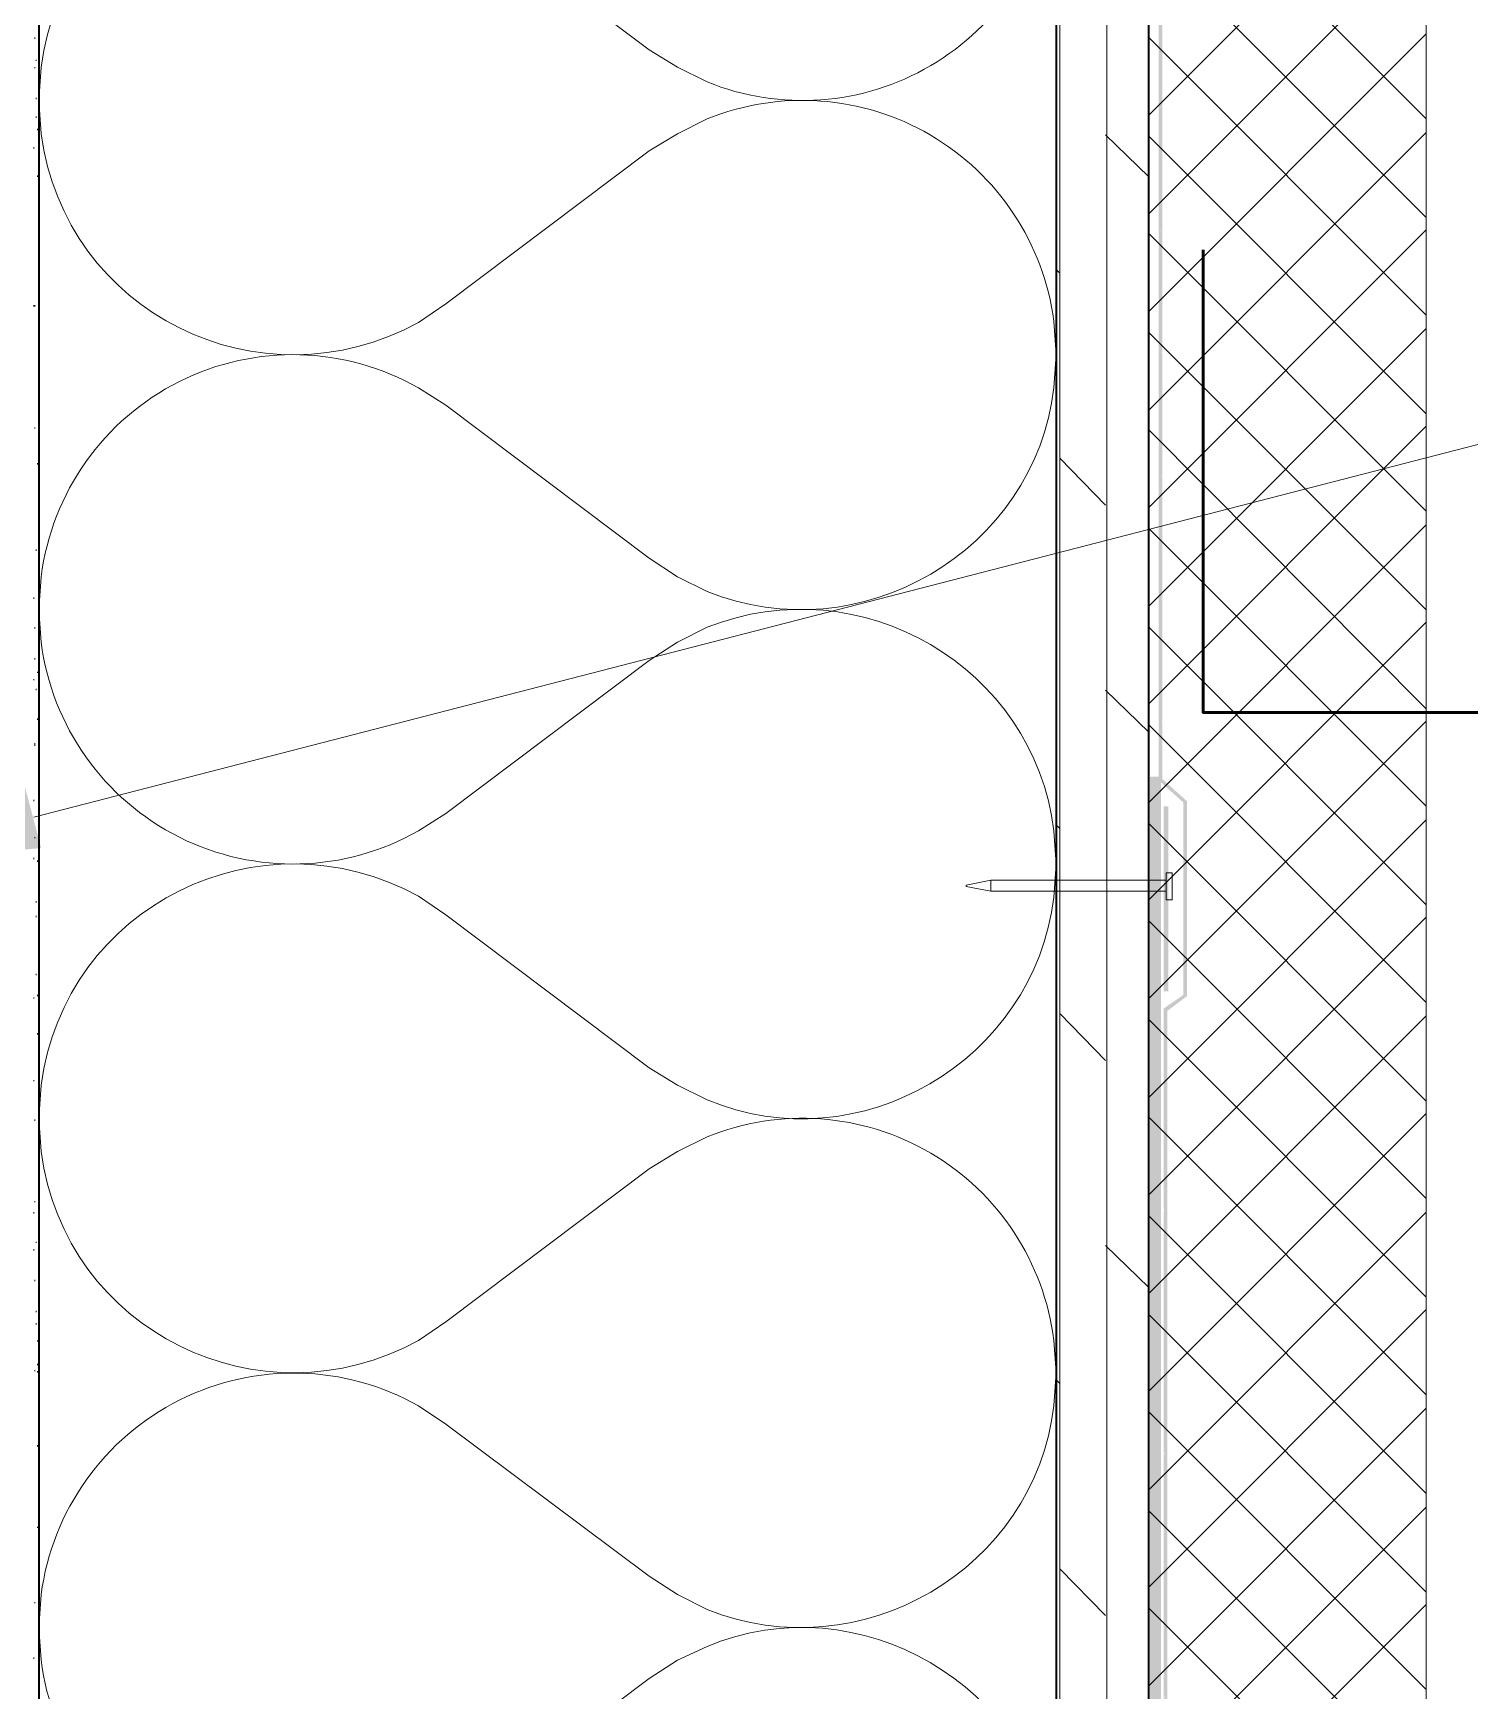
# Model space of a CAD drawing. Header units: inches. Extents: x 5 to 516, y -193 to 129.
# Drawn here: x 15.652 to 16.946, y -165.768 to -164.275 of the extents above; entities that cross this region are included whole.
import ezdxf

# ---------------------------------------------------------------- set-up
doc = ezdxf.new("R2010")
doc.units = ezdxf.units.IN
doc.header["$MEASUREMENT"] = 0
doc.layers.add('PDF7_Geometry', color=7, linetype='Continuous')
doc.layers.add('PDF7_Solid Fills', color=7, linetype='Continuous')

msp = doc.modelspace()

# ---------------------------------------------------------------- hatches: boundary and pattern name
at = {"layer": 'PDF7_Solid Fills', "transparency": 33554559}
for points in [[(16.6657709, -164.9480052), (16.6657742, -164.9480041), (16.6913297, -164.966893), (16.6691075, -164.946893), (16.6691042, -164.9468941), (16.6657709, -163.7202273)], [(16.6579946, -167.5757836), (16.6679946, -167.5646725), (16.6679953, -164.9446706), (16.6579946, -164.9446723)], [(16.6746594, -164.9713387), (16.670215, -164.9713387), (16.6702152, -165.1380054), (16.6746594, -165.1380054)], [(16.6913288, -165.1424497), (16.6879955, -165.1413385), (16.670219, -165.1535597), (16.6735518, -167.5857827), (16.673551, -165.155783)]]:
    msp.add_hatch(color=256, dxfattribs=at).paths.add_polyline_path(points)

# ---------------------------------------------------------------- linework, layer by layer
at = {"layer": 'PDF7_Geometry', "lineweight": 35}
for points in [[(15.6568823, -163.7202273), (15.6568823, -167.503561), (15.573549, -167.503561), (15.573549, -166.5680053)], [(16.573549, -163.7202264), (16.573549, -167.5857824), (16.6568824, -167.5857824), (16.6568824, -163.7202264)]]:
    msp.add_lwpolyline(points, dxfattribs=at)
at = {"layer": 'PDF7_Geometry', "lineweight": 15}
for points in [[(16.5768856, -167.5857821), (16.5768856, -163.7202261)], [(16.6191039, -167.5857821), (16.6191039, -163.7202261)], [(16.6568824, -163.7202264), (16.6568824, -167.5857824), (16.9068824, -167.5857824), (16.9068824, -163.7202264)], [(16.6568824, -164.3491169), (16.9068824, -164.0991169)], [(16.9068824, -164.352449), (16.6568824, -164.1024489)], [(16.6568824, -164.4380044), (16.9068824, -164.1880044)], [(16.9068824, -164.4413388), (16.6568824, -164.1913387)], [(15.6535502, -164.2802263), (15.6535502, -164.2791152)], [(16.6568824, -164.525782), (16.9068824, -164.275782)], [(16.9068824, -164.5291164), (16.6568824, -164.2791163)], [(15.652438, -164.9813372), (18.3179939, -164.2935594), (18.5868829, -164.2935594)], [(15.6535502, -164.3068941), (15.6535502, -164.305783)], [(15.6546624, -164.3002255), (15.6546624, -164.2991144)], [(15.6591036, -164.3057826), (15.6568814, -164.3357826), (15.6591036, -164.3657826)], [(15.6568823, -164.3257834), (15.6568823, -164.3246723)], [(15.6546624, -164.3346719), (15.6546624, -164.3335608)], [(15.6546624, -164.3513368), (15.6546624, -164.3502257)], [(15.6557746, -164.3624497), (15.6557746, -164.3613386)], [(16.6568824, -164.4046725), (16.6179935, -164.3668947)], [(16.6568824, -164.6146718), (16.9068824, -164.3646718)], [(16.9068824, -164.6180039), (16.6568824, -164.3680039)], [(15.652438, -164.3791145), (15.652438, -164.3780034)], [(15.9991037, -164.5357826), (16.0235481, -164.5191159), (16.2068814, -164.3813381)], [(15.6568823, -164.3891153), (15.6568823, -164.3880042)], [(15.6557746, -164.4046725), (15.6557746, -164.4035613)], [(15.6568823, -164.4568937), (15.6568823, -164.4557826)], [(16.6568824, -164.7024494), (16.9068824, -164.4524494)], [(16.9068824, -164.7057815), (16.6568824, -164.4557815)], [(16.5768856, -164.4913379), (16.5735523, -164.4880045)], [(15.652438, -164.5213378), (15.652438, -164.5202267)], [(15.6535502, -164.5213378), (15.6535502, -164.5202267)], [(16.6568824, -164.791337), (16.9068824, -164.541337)], [(16.9068824, -164.7946713), (16.6568824, -164.5446713)], [(15.6535502, -164.631339), (15.6535502, -164.6302278)], [(16.6568824, -164.8791146), (16.9068824, -164.6291146)], [(16.9068824, -164.8835589), (16.6568824, -164.6324477)], [(15.6557746, -164.663561), (15.6557746, -164.6624499)], [(16.6179962, -164.7002273), (16.5768851, -164.6580051)], [(16.6568824, -164.9680044), (16.9068824, -164.7180044)], [(16.9068824, -164.9713387), (16.6568824, -164.7213387)], [(15.6546624, -164.7413379), (15.6546624, -164.7402268)], [(15.652438, -164.7846706), (15.652438, -164.7835595)], [(15.6535502, -164.8113384), (15.6535502, -164.8102273)], [(16.6568824, -165.055782), (16.9068824, -164.805782)], [(16.9068824, -165.0602263), (16.6568824, -164.8102262)], [(15.6535502, -164.8391162), (15.6535502, -164.8380051)], [(15.652438, -164.8580055), (15.652438, -164.8568944)], [(15.6557746, -164.8513368), (15.6557746, -164.8502257)], [(15.6546624, -164.866894), (15.6546624, -164.8657829)], [(16.6568824, -164.9046725), (16.6179935, -164.8668947)], [(15.6557746, -164.8935596), (15.6557746, -164.8924485)], [(16.6568824, -165.1446718), (16.9068824, -164.8946718)], [(16.9068824, -165.1480039), (16.6568824, -164.8980038)], [(15.6535502, -164.9157832), (15.6535502, -164.914672)], [(15.6535502, -164.9168931), (15.6535502, -164.915782)], [(15.6568823, -164.9213374), (15.6568823, -164.9202262)], [(15.652438, -164.9668922), (15.652438, -164.9657811)], [(15.6568823, -164.961338), (15.6568823, -164.9602269)], [(16.5713259, -165.0535604), (16.5735481, -165.0235604), (16.5713259, -164.9935604)], [(16.5768856, -164.9913379), (16.5735523, -164.9880046)], [(16.6568824, -165.2335593), (16.9068824, -164.9835593)], [(16.9068824, -165.2368937), (16.6568824, -164.9868936)], [(15.6535502, -165.0002264), (15.6535502, -164.9991153)], [(15.652438, -165.0191157), (15.652438, -165.0180046)], [(15.6557746, -165.0213378), (15.6557746, -165.0202267)], [(16.5146614, -165.0380049), (16.6724392, -165.0380049)], [(15.9991037, -165.0524493), (16.0235481, -165.069116), (16.2068814, -165.2068937), (16.232437, -165.2224493), (16.2591037, -165.2357826)], [(16.5146614, -165.0480057), (16.6724392, -165.0480057)], [(15.6546624, -165.0580041), (15.6546624, -165.056893)], [(15.6546624, -165.0713392), (15.6546624, -165.0702281)], [(16.6568824, -165.3213392), (16.9068824, -165.0713392)], [(16.9068824, -165.3246713), (16.6568824, -165.0746712)], [(15.6546624, -165.1235604), (15.6546624, -165.1224493)], [(15.652438, -165.1446718), (15.652438, -165.1435607)], [(15.6557746, -165.1424497), (15.6557746, -165.1413385)], [(16.6179962, -165.2002274), (16.5768851, -165.1580051)], [(16.6568824, -165.4102267), (16.9068824, -165.1602267)], [(16.9068824, -165.4135611), (16.6568824, -165.163561)], [(15.6557746, -165.1768938), (15.6557746, -165.1757827)], [(15.6568823, -165.1991152), (15.6568823, -165.198004)], [(15.652438, -165.2191166), (15.652438, -165.2180055)], [(15.6591036, -165.2224493), (15.6568814, -165.2524493), (15.6591036, -165.2824493)], [(15.6568823, -165.2280051), (15.6568823, -165.226894)], [(16.6568824, -165.4980043), (16.9068824, -165.2480043)], [(15.6535502, -165.2546707), (15.6535502, -165.2535596)], [(16.9068824, -165.5013387), (16.6568824, -165.2513386)], [(15.9991037, -165.4524493), (16.0235481, -165.4357827), (16.2068814, -165.2980049)], [(15.652438, -165.3380041), (15.652438, -165.3368929)], [(15.6535502, -165.3280033), (15.6535502, -165.3268922)], [(16.6568824, -165.5868941), (16.9068824, -165.3368941)], [(16.9068824, -165.5902262), (16.6568824, -165.3402262)], [(15.6546624, -165.3646719), (15.6546624, -165.3635608)], [(16.6568824, -165.4046725), (16.6179935, -165.3668948)], [(15.652438, -165.3713383), (15.652438, -165.3702272)], [(15.6535502, -165.3991161), (15.6535502, -165.398005)], [(15.6546624, -165.4268939), (15.6546624, -165.4257827)], [(16.6568824, -165.6746717), (16.9068824, -165.4246717)], [(16.9068824, -165.679116), (16.6568824, -165.429116)], [(15.6546624, -165.4380045), (15.6546624, -165.4368934)], [(15.6557746, -165.4535594), (15.6557746, -165.4524483)], [(15.6557746, -165.4746708), (15.6557746, -165.4735597)], [(15.6535502, -165.4802273), (15.6535502, -165.4791162)], [(15.6557746, -165.4813372), (15.6557746, -165.4802261)], [(16.5768856, -165.4913379), (16.5735523, -165.4880046)], [(16.6568824, -165.7635593), (16.9068824, -165.5135593)], [(16.9068824, -165.7668936), (16.6568824, -165.5168936)], [(15.6557746, -165.5480057), (15.6557746, -165.5468946)], [(16.6568824, -165.8524491), (16.9068824, -165.6024491)], [(16.9068824, -165.8557812), (16.6568824, -165.6057811)], [(15.6557746, -165.6213383), (15.6557746, -165.6202272)], [(15.6568823, -165.6580046), (15.6568823, -165.6568935)], [(16.6179962, -165.7002274), (16.5768851, -165.6580052)], [(15.6535502, -165.6891145), (15.6535502, -165.6880034)], [(16.6568824, -165.9402267), (16.9068824, -165.6902267)], [(16.9068824, -165.943561), (16.6568824, -165.693561)], [(15.652438, -165.7391158), (15.652438, -165.7380047)]]:
    msp.add_lwpolyline(points, dxfattribs=at)
for points in [[(15.9991037, -164.1357825), (16.0235481, -164.1524492), (16.2068814, -164.290227), (16.232437, -164.3057826), (16.2591037, -164.3191159, 0.493454861), (16.5713259, -164.1357825), (16.5735481, -164.1068937), (16.5713259, -164.0768937)], [(16.5713259, -164.5946709), (16.5735481, -164.5646709), (16.5713259, -164.5346709, 0.491175602), (16.2591037, -164.3524487), (16.232437, -164.365782), (16.2068814, -164.3813376)], [(16.2591037, -164.810227), (16.232437, -164.8235604), (16.2068814, -164.8402265), (16.0235481, -164.9780043), (15.9991037, -164.9935599, -0.533921929), (15.6591036, -164.8235598), (15.6568814, -164.7946709), (15.6591036, -164.7646709, -0.533954596), (15.9991037, -164.5946709), (16.0235481, -164.6102265), (16.2068814, -164.7480043), (16.232437, -164.7646709), (16.2591037, -164.7780043)], [(16.5713259, -165.5113377), (16.5735481, -165.4813377), (16.5713259, -165.4524488, 0.493421799), (16.2591037, -165.2691154), (16.232437, -165.2824488), (16.2068814, -165.2980043)], [(16.2591037, -165.7280049), (16.232437, -165.7402271), (16.2068814, -165.7568932), (16.0235481, -165.894671), (15.9991037, -165.9102266, -0.535457916), (15.6591036, -165.7402266), (15.6568814, -165.7113377), (15.6591036, -165.6813377, -0.531095253), (15.9991037, -165.5113377), (16.0235481, -165.5280043), (16.2068814, -165.664671), (16.232437, -165.6813377), (16.2591037, -165.694671)]]:
    msp.add_lwpolyline(points, format="xyb", dxfattribs=at)
at = {"layer": 'PDF7_Geometry', "lineweight": 50}
msp.add_lwpolyline([(17.5702171, -164.8868932), (16.7057725, -164.8868932), (16.7057725, -164.4702265)], dxfattribs=at)
at = {"layer": 'PDF7_Geometry', "lineweight": 15}
for points in [[(16.4924401, -165.0424492), (16.5146623, -165.0380048), (16.5146623, -165.0480048), (16.4924401, -165.0435603)], [(16.6724396, -165.055783), (16.6724396, -165.0313385), (16.6779951, -165.0313385), (16.6779951, -165.055783)]]:
    msp.add_lwpolyline(points, close=True, dxfattribs=at)
for points in [[(15.9991037, -164.1357825), (15.8562147, -164.0576714), (15.6806592, -164.1442455), (15.6591036, -164.3057826)], [(15.6591036, -164.3657826), (15.6806407, -164.5273011), (15.8562333, -164.6138937), (15.9991037, -164.5357826)], [(16.2591037, -164.7780043), (16.3970111, -164.8336895), (16.5540666, -164.741745), (16.5713259, -164.5946709)], [(16.5713259, -164.9935604), (16.5536963, -164.8454122), (16.3969741, -164.7555233), (16.2591037, -164.810227)], [(15.9991037, -165.0524493), (15.8562147, -164.9743382), (15.6806592, -165.0609123), (15.6591036, -165.2224493)], [(16.2591037, -165.2357826), (16.3959, -165.2929308), (16.5534555, -165.2007271), (16.5713259, -165.0535604)], [(15.6591036, -165.2824493), (15.6806407, -165.4439678), (15.8562333, -165.5305605), (15.9991037, -165.4524493)], [(16.2591037, -165.694671), (16.3970111, -165.7503562), (16.5540666, -165.6584118), (16.5713259, -165.5113377)], [(16.5713259, -165.9102271), (16.5544185, -165.7632271), (16.3952704, -165.6708382), (16.2591037, -165.7280049)]]:
    msp.add_open_spline(points, degree=3, dxfattribs=at)
at = {"layer": 'PDF7_Solid Fills', "lineweight": 50, "transparency": 33554559}
for points in [[(16.6691075, -164.946893), (16.6657742, -163.7202263), (16.6691075, -163.7202263)], [(16.6657709, -164.9480052), (16.6913265, -164.9668941), (16.6879931, -164.9680052)], [(15.6591067, -165.009115), (15.4902178, -165.0235594), (15.6446623, -164.9546705)], [(16.6913288, -164.9668922), (16.6879955, -164.9680033), (16.6913288, -165.1424478)], [(16.6879968, -164.9680044), (16.6913301, -165.1424488), (16.6879968, -165.1413377)], [(16.6702152, -165.1535603), (16.6735485, -167.5857827), (16.6702152, -167.5857827)]]:
    msp.add_solid(points, dxfattribs=at)

doc.saveas('drawing.dxf')
